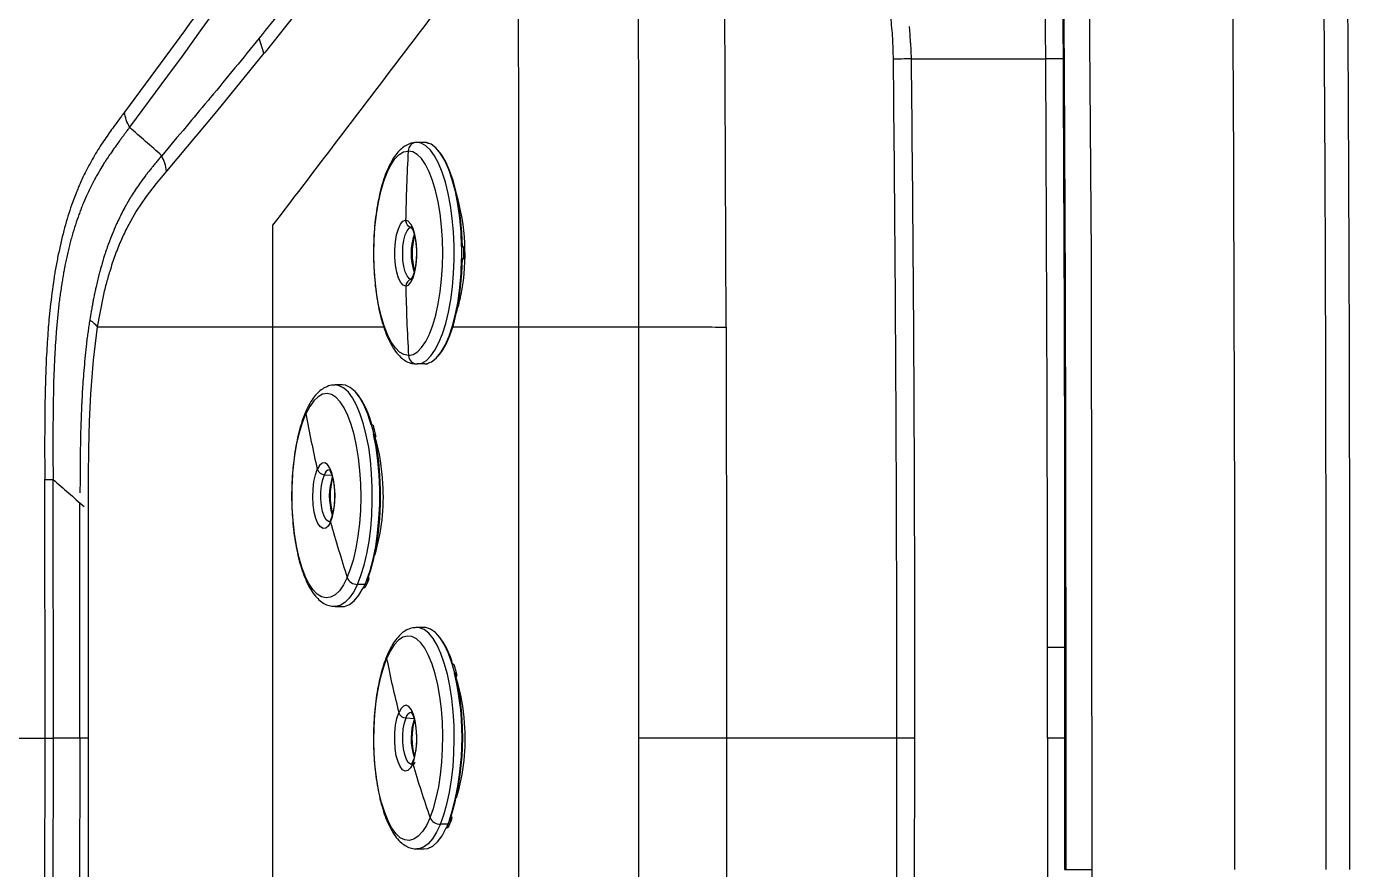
# Model space of a CAD drawing. Extents: x -51 to 27, y -13 to 136.
# Drawn here: x 16.39 to 27.3, y 44.73 to 51.68 of the extents above; entities that cross this region are included whole.
import ezdxf

# ---------------------------------------------------------------- set-up
doc = ezdxf.new("R2010")
doc.units = 0
doc.header["$MEASUREMENT"] = 0
doc.layers.add('GEOMETRY', color=2, linetype='Continuous', lineweight=25)

# ---------------------------------------------------------------- blocks, each defined once
blk = doc.blocks.new('2026 MONTERREY-BLOOM')
at = {"layer": 'GEOMETRY'}
for p, q in [((36.813, -28.617), (36.853, -33.923)), ((33.115, -31.125), (33.119, -32.816)), ((30.429, -31.75), (30.037, -32.242)), ((29.662, -31.847), (29.516, -32.049)), ((33.841, -34.51), (33.831, -31.851)), ((36.616, -31.812), (36.621, -32.298)), ((29.371, -32.068), (29.095, -32.445)), ((29.516, -32.049), (29.352, -32.275)), ((35.36, -32.098), (35.355, -32.032)), ((30.028, -32.252), (29.989, -32.127)), ((35.363, -32.165), (35.36, -32.098)), ((35.363, -32.165), (35.368, -32.299)), ((29.352, -32.275), (29.232, -32.439)), ((30.028, -32.252), (29.635, -32.733)), ((30.028, -32.252), (30.037, -32.242)), ((35.368, -32.299), (36.479, -32.299)), ((36.49, -35.114), (36.479, -32.299)), ((29.095, -32.445), (28.876, -32.739)), ((29.232, -32.439), (28.919, -32.863)), ((38.024, -32.448), (38.036, -36.067)), ((29.635, -32.733), (29.224, -33.224)), ((28.837, -32.792), (28.799, -32.843)), ((33.119, -32.816), (33.119, -33.662)), ((31.351, -32.988), (31.288, -32.988)), ((31.366, -32.989), (31.368, -32.989)), ((29.18, -33.276), (29.139, -33.327)), ((29.224, -33.224), (29.18, -33.276)), ((29.139, -33.327), (29.056, -33.435)), ((29.056, -33.435), (28.974, -33.556)), ((28.974, -33.556), (28.896, -33.696)), ((30.102, -34.508), (30.102, -33.67)), ((33.119, -33.662), (33.118, -34.508)), ((31.661, -33.848), (31.659, -33.848)), ((31.659, -33.947), (31.661, -33.947)), ((31.675, -33.947), (31.662, -33.947)), ((31.663, -33.947), (31.662, -33.947)), ((36.853, -33.923), (36.859, -38.985)), ((28.697, -34.27), (28.652, -34.508)), ((28.652, -34.508), (28.618, -34.783)), ((28.652, -34.508), (30.102, -34.508)), ((30.102, -41.295), (30.102, -34.508)), ((30.102, -34.508), (31.016, -34.508)), ((31.585, -34.508), (32.128, -34.508)), ((32.128, -34.508), (33.118, -34.508)), ((32.128, -34.508), (32.128, -41.295)), ((33.118, -34.508), (33.117, -37.902)), ((28.618, -34.783), (28.596, -35.06)), ((31.354, -34.815), (31.291, -34.815)), ((31.371, -34.813), (31.369, -34.813)), ((30.676, -34.988), (30.614, -34.988)), ((28.596, -35.06), (28.586, -35.29)), ((28.586, -35.29), (28.581, -35.517)), ((30.914, -35.316), (30.913, -35.316)), ((30.932, -35.395), (30.934, -35.395)), ((30.95, -35.409), (30.944, -35.423)), ((28.218, -35.537), (28.219, -35.653)), ((28.581, -35.517), (28.578, -35.742)), ((28.223, -37.902), (28.219, -35.768)), ((28.291, -37.902), (28.288, -35.768)), ((28.578, -35.742), (28.578, -35.963)), ((30.527, -35.729), (30.588, -35.733)), ((28.509, -37.902), (28.509, -35.963)), ((28.578, -35.963), (28.578, -37.902)), ((38.036, -36.067), (38.037, -37.644)), ((30.89, -36.572), (30.893, -36.584)), ((30.862, -36.633), (30.799, -36.633)), ((30.847, -36.662), (30.849, -36.662)), ((30.875, -36.603), (30.873, -36.603)), ((30.614, -36.815), (30.676, -36.815)), ((31.351, -36.988), (31.29, -36.988)), ((36.493, -37.902), (36.493, -37.152)), ((31.582, -37.289), (31.58, -37.289)), ((31.601, -37.365), (31.603, -37.365)), ((31.619, -37.38), (31.613, -37.394)), ((38.037, -37.644), (38.037, -38.349)), ((31.2, -37.734), (31.27, -37.739)), ((27.877, -37.902), (28.223, -37.902)), ((28.219, -40.035), (28.223, -37.902)), ((28.223, -37.902), (28.291, -37.902)), ((28.288, -40.035), (28.291, -37.902)), ((28.509, -37.902), (28.291, -37.902)), ((28.509, -39.842), (28.51, -37.902)), ((28.578, -37.902), (28.51, -37.902)), ((28.578, -37.902), (28.578, -39.841)), ((33.117, -37.902), (33.118, -39.598)), ((35.397, -37.902), (35.39, -40.712)), ((36.493, -37.902), (36.493, -38.714)), ((38.037, -38.349), (38.037, -38.985)), ((31.547, -38.611), (31.484, -38.611)), ((31.532, -38.641), (31.534, -38.641)), ((31.56, -38.579), (31.558, -38.579)), ((31.574, -38.548), (31.577, -38.561)), ((36.493, -38.714), (36.493, -39.455)), ((31.29, -38.815), (31.351, -38.815)), ((36.634, -38.985), (36.643, -38.985))]:
    blk.add_line(p, q, dxfattribs=at)
at = {"layer": 'GEOMETRY', "flags": 128}
for points in [[(31.221, -34.745), (31.183, -34.738), (31.147, -34.717), (31.112, -34.682), (31.078, -34.634), (31.047, -34.573), (31.019, -34.501), (30.994, -34.418), (30.973, -34.327), (30.957, -34.228), (30.945, -34.124), (30.937, -34.016), (30.935, -33.906), (30.937, -33.796), (30.944, -33.687), (30.956, -33.583), (30.972, -33.484), (30.992, -33.392), (31.017, -33.308), (31.045, -33.235), (31.076, -33.174), (31.109, -33.124), (31.144, -33.088), (31.18, -33.066), (31.218, -33.059)], [(31.221, -34.745), (31.258, -34.737), (31.294, -34.715), (31.329, -34.679), (31.363, -34.63), (31.394, -34.568), (31.421, -34.495), (31.446, -34.412), (31.466, -34.32), (31.483, -34.221), (31.494, -34.116), (31.501, -34.008), (31.504, -33.898), (31.501, -33.788), (31.494, -33.68), (31.481, -33.575), (31.465, -33.477), (31.444, -33.385), (31.419, -33.303), (31.391, -33.23), (31.36, -33.17), (31.327, -33.121), (31.291, -33.086), (31.255, -33.065), (31.218, -33.059)], [(31.291, -34.815), (31.33, -34.807), (31.368, -34.785), (31.404, -34.749), (31.439, -34.7), (31.472, -34.638), (31.502, -34.565), (31.528, -34.481), (31.551, -34.387), (31.569, -34.287), (31.583, -34.18), (31.593, -34.069), (31.597, -33.955), (31.597, -33.84), (31.592, -33.726), (31.582, -33.615), (31.568, -33.509), (31.549, -33.409), (31.526, -33.316), (31.499, -33.233), (31.469, -33.16), (31.436, -33.099), (31.401, -33.051), (31.364, -33.016), (31.326, -32.995), (31.288, -32.988)], [(31.659, -33.848), (31.654, -33.728), (31.643, -33.61), (31.627, -33.498), (31.607, -33.393), (31.582, -33.297), (31.553, -33.211), (31.52, -33.138), (31.484, -33.078), (31.446, -33.033), (31.407, -33.003), (31.366, -32.989)], [(31.665, -33.848), (31.66, -33.729), (31.649, -33.613), (31.634, -33.502), (31.613, -33.398), (31.589, -33.303), (31.56, -33.219), (31.528, -33.147), (31.492, -33.087), (31.465, -33.054)], [(31.198, -34.173), (31.176, -34.165), (31.156, -34.143), (31.137, -34.106), (31.123, -34.057), (31.112, -33.999), (31.107, -33.936), (31.107, -33.87), (31.112, -33.807), (31.122, -33.749), (31.137, -33.699), (31.155, -33.662), (31.175, -33.638), (31.197, -33.63)], [(31.246, -34.117), (31.227, -34.11), (31.209, -34.089), (31.194, -34.055), (31.182, -34.01), (31.175, -33.958), (31.173, -33.903), (31.175, -33.847), (31.182, -33.795), (31.194, -33.75), (31.209, -33.716), (31.226, -33.694), (31.245, -33.686)], [(31.198, -34.173), (31.22, -34.165), (31.241, -34.141), (31.259, -34.104), (31.273, -34.055), (31.284, -33.997), (31.289, -33.933), (31.289, -33.868), (31.283, -33.804), (31.273, -33.746), (31.258, -33.698), (31.24, -33.661), (31.219, -33.638), (31.197, -33.63)], [(31.369, -34.813), (31.41, -34.798), (31.449, -34.767), (31.487, -34.721), (31.523, -34.66), (31.555, -34.586), (31.584, -34.5), (31.609, -34.403), (31.629, -34.297), (31.644, -34.185), (31.654, -34.067), (31.659, -33.947)], [(31.466, -34.75), (31.495, -34.712), (31.53, -34.652), (31.562, -34.579), (31.591, -34.494), (31.615, -34.398), (31.635, -34.293), (31.65, -34.182), (31.66, -34.066), (31.665, -33.947)], [(30.799, -36.633), (30.828, -36.559), (30.854, -36.474), (30.877, -36.381), (30.895, -36.28), (30.909, -36.172), (30.918, -36.061), (30.922, -35.947), (30.922, -35.832), (30.916, -35.719), (30.906, -35.608), (30.892, -35.502), (30.872, -35.402), (30.849, -35.31), (30.822, -35.228), (30.792, -35.156), (30.759, -35.095), (30.724, -35.048), (30.687, -35.014), (30.649, -34.994), (30.616, -34.988)], [(30.913, -35.316), (30.884, -35.229), (30.852, -35.153), (30.817, -35.09), (30.78, -35.042), (30.74, -35.008), (30.7, -34.991), (30.676, -34.988)], [(30.714, -36.577), (30.743, -36.505), (30.768, -36.423), (30.789, -36.333), (30.806, -36.234), (30.818, -36.13), (30.826, -36.023), (30.829, -35.913), (30.827, -35.802), (30.82, -35.694), (30.808, -35.589), (30.792, -35.49), (30.772, -35.397), (30.748, -35.313), (30.72, -35.239), (30.69, -35.177), (30.656, -35.127), (30.621, -35.09), (30.585, -35.067), (30.548, -35.059), (30.511, -35.064), (30.474, -35.085), (30.438, -35.119), (30.405, -35.166), (30.374, -35.226)], [(30.714, -36.577), (30.683, -36.637), (30.65, -36.685), (30.614, -36.719), (30.577, -36.739), (30.54, -36.745), (30.503, -36.736), (30.467, -36.713), (30.432, -36.676), (30.398, -36.626), (30.368, -36.564), (30.34, -36.49), (30.316, -36.406), (30.296, -36.314), (30.28, -36.214), (30.268, -36.109), (30.261, -36.001), (30.259, -35.891), (30.262, -35.781), (30.27, -35.673), (30.282, -35.569), (30.299, -35.471), (30.32, -35.38), (30.345, -35.298), (30.374, -35.226)], [(30.873, -36.603), (30.903, -36.519), (30.929, -36.424), (30.95, -36.32), (30.966, -36.209), (30.977, -36.092), (30.983, -35.972), (30.984, -35.851), (30.979, -35.73), (30.968, -35.613), (30.953, -35.501), (30.932, -35.395)], [(30.881, -36.595), (30.91, -36.512), (30.935, -36.418), (30.956, -36.316), (30.972, -36.206), (30.983, -36.09), (30.989, -35.972), (30.99, -35.852), (30.985, -35.732), (30.975, -35.616), (30.959, -35.505), (30.939, -35.401)], [(30.577, -36.119), (30.558, -36.152), (30.537, -36.17), (30.515, -36.172), (30.493, -36.159), (30.473, -36.131), (30.456, -36.089), (30.443, -36.037), (30.435, -35.976), (30.431, -35.912), (30.433, -35.847), (30.44, -35.785), (30.452, -35.729), (30.468, -35.684)], [(30.577, -36.119), (30.593, -36.074), (30.605, -36.019), (30.612, -35.957), (30.614, -35.891), (30.611, -35.827), (30.602, -35.767), (30.589, -35.714), (30.572, -35.673), (30.552, -35.644), (30.53, -35.631), (30.508, -35.634), (30.487, -35.652), (30.468, -35.684)], [(30.572, -36.117), (30.56, -36.115), (30.541, -36.1), (30.525, -36.071), (30.512, -36.031), (30.503, -35.981), (30.498, -35.927), (30.498, -35.871), (30.503, -35.817), (30.513, -35.768), (30.527, -35.729)], [(30.579, -36.096), (30.579, -36.095), (30.579, -36.095)], [(30.799, -36.633), (30.766, -36.696), (30.732, -36.746), (30.695, -36.783), (30.657, -36.806), (30.618, -36.815), (30.613, -36.815)], [(30.676, -36.815), (30.693, -36.814), (30.734, -36.799), (30.773, -36.768), (30.811, -36.722), (30.847, -36.662)], [(31.484, -38.611), (31.512, -38.533), (31.537, -38.446), (31.558, -38.349), (31.575, -38.246), (31.588, -38.137), (31.595, -38.025), (31.598, -37.91), (31.596, -37.796), (31.589, -37.683), (31.577, -37.574), (31.561, -37.469), (31.541, -37.372), (31.516, -37.283), (31.488, -37.203), (31.457, -37.135), (31.424, -37.079), (31.388, -37.036), (31.35, -37.006), (31.312, -36.991), (31.291, -36.988)], [(31.58, -37.289), (31.55, -37.204), (31.517, -37.132), (31.481, -37.074), (31.443, -37.03), (31.403, -37.001), (31.363, -36.989), (31.351, -36.988)], [(31.399, -38.556), (31.426, -38.481), (31.45, -38.397), (31.47, -38.303), (31.485, -38.203), (31.496, -38.098), (31.502, -37.989), (31.504, -37.879), (31.5, -37.769), (31.492, -37.661), (31.479, -37.558), (31.462, -37.46), (31.44, -37.37), (31.415, -37.29), (31.386, -37.219), (31.355, -37.16), (31.321, -37.114), (31.286, -37.082), (31.249, -37.063), (31.212, -37.059), (31.175, -37.069), (31.138, -37.093), (31.103, -37.132), (31.07, -37.183), (31.04, -37.247)], [(31.399, -38.556), (31.368, -38.62), (31.335, -38.671), (31.3, -38.71), (31.264, -38.734), (31.227, -38.744), (31.19, -38.74), (31.153, -38.722), (31.118, -38.689), (31.084, -38.643), (31.052, -38.584), (31.024, -38.514), (30.998, -38.433), (30.977, -38.343), (30.959, -38.245), (30.946, -38.142), (30.938, -38.034), (30.935, -37.924), (30.936, -37.814), (30.942, -37.706), (30.953, -37.6), (30.969, -37.5), (30.989, -37.407), (31.013, -37.322), (31.04, -37.247)], [(31.256, -38.112), (31.271, -38.065), (31.282, -38.009), (31.288, -37.946), (31.289, -37.881), (31.285, -37.816), (31.276, -37.757), (31.262, -37.706), (31.244, -37.667), (31.224, -37.641), (31.202, -37.63), (31.18, -37.636), (31.159, -37.656), (31.14, -37.691)], [(38.985, -37.609), (38.985, -37.975), (38.985, -38.334)], [(31.256, -38.112), (31.237, -38.147), (31.216, -38.168), (31.194, -38.173), (31.172, -38.162), (31.152, -38.136), (31.134, -38.097), (31.12, -38.046), (31.111, -37.987), (31.107, -37.923), (31.108, -37.857), (31.114, -37.794), (31.125, -37.738), (31.14, -37.691)], [(31.247, -38.117), (31.238, -38.116), (31.219, -38.103), (31.203, -38.076), (31.189, -38.037), (31.179, -37.989), (31.174, -37.935), (31.173, -37.879), (31.177, -37.825), (31.187, -37.775), (31.2, -37.734)], [(35.248, -37.902), (34.546, -37.902), (33.844, -37.902)], [(36.634, -37.902), (36.634, -38.362), (36.634, -38.985)], [(38.985, -38.334), (38.985, -38.661), (38.985, -38.985)], [(31.484, -38.611), (31.452, -38.677), (31.418, -38.732), (31.382, -38.773), (31.344, -38.8), (31.306, -38.814), (31.289, -38.815)], [(31.351, -38.815), (31.381, -38.811), (31.421, -38.791), (31.46, -38.756), (31.498, -38.706), (31.532, -38.641)]]:
    blk.add_lwpolyline(points, dxfattribs=at)
at = {"layer": 'GEOMETRY'}
for centre, radius, start, end in [((46.119, -33.875), 14.924, 176.8643, 179.0605), ((31.29, -33.06), 0.0723, 91.6474, 178.4915), ((31.353, -33.093), 0.105, 81.6644, 90.7735), ((29.911, -33.907), 1.776, 349.6049, 16.1905), ((31.251, -33.633), 0.0541, 177.5857, 263.1156), ((31.747, -33.902), 0.505, 162.0235, 198.0326), ((31.798, -33.902), 0.548, 164.5647, 195.3901), ((28.957, -33.902), 2.704, 359.0593, 1.1449), ((31.252, -34.171), 0.0539, 96.9012, 182.6577), ((46.124, -33.875), 14.929, 181.1435, 183.3393), ((30.577, -34.042), 1.096, 341.4715, 350.2637), ((31.293, -34.743), 0.0725, 181.7398, 268.3527), ((31.353, -34.71), 0.105, 270.814, 279.8896), ((30.257, -35.475), 0.68, 12.9467, 38.2643), ((30.418, -35.217), 0.0455, 156.1305, 191.1856), ((40.385, -33.407), 10.175, 190.2994, 192.9326), ((29.447, -35.729), 1.525, 12.6258, 15.6825), ((29.532, -35.852), 1.477, 1.9126, 16.9736), ((30.53, -35.664), 0.0648, 197.893, 267.3969), ((30.578, -35.739), 0.0526, 95.9061, 169.3991), ((31.07, -35.902), 0.503, 161.8933, 198.0651), ((31.12, -35.902), 0.546, 164.4883, 195.6231), ((29.402, -35.919), 1.611, 342.9834, 4.1378), ((30.611, -36.109), 0.0345, 156.9177, 196.5226), ((41.06, -33.236), 10.871, 195.377, 197.8965), ((30.798, -36.543), 0.0901, 201.9994, 270.6112), ((30.218, -36.343), 0.706, 333.1546, 335.7076), ((30.107, -36.293), 0.828, 335.7033, 337.9993), ((30.978, -37.449), 0.628, 14.1627, 38.9881), ((31.082, -37.238), 0.0428, 157.8483, 192.3215), ((40.53, -35.337), 9.68, 191.378, 194.0721), ((30.232, -37.7), 1.411, 13.7094, 16.9284), ((29.346, -37.893), 2.316, 342.7847, 13.185), ((29.376, -37.894), 2.292, 342.7986, 13.1711), ((30.267, -37.841), 1.416, 2.6403, 17.6011), ((31.202, -37.669), 0.0656, 199.6905, 267.8699), ((31.256, -37.743), 0.0576, 98.2466, 170.9961), ((31.74, -37.902), 0.498, 160.8762, 198.1758), ((31.794, -37.902), 0.545, 164.5002, 195.585), ((30.043, -37.914), 1.645, 343.153, 4.814), ((31.287, -38.102), 0.0325, 158.5544, 197.8073), ((41.24, -35.142), 10.417, 196.5671, 199.1326), ((31.482, -38.519), 0.0916, 203.8083, 270.9035), ((30.812, -38.305), 0.796, 335.0752, 337.4326), ((30.693, -38.256), 0.925, 337.4289, 339.5614)]:
    blk.add_arc(centre, radius, start, end, dxfattribs=at)
for points, knots in [([(-36.643, -38.985), (-36.643, -38.748), (-36.643, -38.251), (-36.643, -37.496), (-36.643, -36.717), (-36.642, -35.938), (-36.641, -35.155), (-36.639, -34.37), (-36.634, -33.124), (-36.625, -31.427), (-36.601, -28.728), (-36.556, -25.487), (-36.48, -22.003), (-36.384, -18.826), (-36.269, -15.952), (-36.147, -13.557), (-36.022, -11.643), (-35.908, -10.209), (-35.804, -9.111), (-35.717, -8.347), (-35.671, -7.917), (-35.598, -7.493), (-35.491, -7.08), (-35.34, -6.644), (-35.136, -6.19), (-34.87, -5.728), (-34.56, -5.294), (-34.209, -4.894), (-33.819, -4.53), (-33.396, -4.207), (-32.942, -3.927), (-32.492, -3.708), (-32.054, -3.541), (-31.634, -3.42), (-31.199, -3.331), (-30.75, -3.28), (-30.3, -3.229), (-29.656, -3.161), (-28.817, -3.082), (-27.505, -2.975), (-25.921, -2.869), (-23.953, -2.762), (-21.876, -2.668), (-19.679, -2.587), (-17.251, -2.514), (-14.59, -2.452), (-11.706, -2.403), (-8.819, -2.37), (-5.936, -2.35), (-3.055, -2.342), (-0.598, -2.339), (1.446, -2.34), (3.092, -2.342), (4.754, -2.346), (6.416, -2.353), (8.055, -2.365), (10.408, -2.386), (13.481, -2.429), (16.974, -2.505), (20.148, -2.601), (23.011, -2.715), (25.395, -2.836), (27.307, -2.961), (28.741, -3.074), (29.84, -3.178), (30.606, -3.264), (31.038, -3.31), (31.463, -3.38), (31.877, -3.486), (32.314, -3.634), (32.769, -3.836), (33.232, -4.099), (33.668, -4.406), (34.07, -4.756), (34.436, -5.143), (34.762, -5.565), (35.044, -6.017), (35.279, -6.492), (35.464, -6.985), (35.602, -7.491), (35.683, -8.01), (35.739, -8.534), (35.815, -9.23), (35.897, -10.097), (36.005, -11.408), (36.112, -12.993), (36.24, -15.339), (36.362, -18.173), (36.465, -21.457), (36.54, -24.706), (36.591, -27.93), (36.621, -30.803), (36.636, -33.323), (36.641, -34.922), (36.642, -35.963), (36.643, -36.444), (36.643, -36.924), (36.643, -37.402), (36.643, -37.896), (36.643, -38.424), (36.643, -38.792), (36.643, -38.985)], [0, 0, 0, 0, 0.005138, 0.010771, 0.016381, 0.022015, 0.027673, 0.03335, 0.039042, 0.054682, 0.070145, 0.097582, 0.124946, 0.145709, 0.16651, 0.187309, 0.197707, 0.208103, 0.218498, 0.221609, 0.224784, 0.227857, 0.230942, 0.234019, 0.237865, 0.24171, 0.245555, 0.249401, 0.253246, 0.257092, 0.260938, 0.264783, 0.267936, 0.271088, 0.274241, 0.277546, 0.280882, 0.284062, 0.291597, 0.299143, 0.312612, 0.326021, 0.341866, 0.357701, 0.373696, 0.394533, 0.415407, 0.436247, 0.457116, 0.477921, 0.498728, 0.51038, 0.52225, 0.534405, 0.54642, 0.558287, 0.569942, 0.597446, 0.624936, 0.645697, 0.666299, 0.687058, 0.697455, 0.707849, 0.718242, 0.721382, 0.724571, 0.72765, 0.730727, 0.733804, 0.737651, 0.741498, 0.745344, 0.74919, 0.753036, 0.756881, 0.760725, 0.76457, 0.768352, 0.772136, 0.775907, 0.779727, 0.783559, 0.79109, 0.798621, 0.812071, 0.825537, 0.849567, 0.873561, 0.896782, 0.920041, 0.943476, 0.95907, 0.97468, 0.978164, 0.981639, 0.985104, 0.988563, 0.992016, 0.995816, 1, 1, 1, 1]), ([(37.805, -7.606), (37.858, -8.078), (37.966, -9.03), (38.093, -10.476), (38.201, -11.954), (38.293, -13.469), (38.374, -15.021), (38.446, -16.605), (38.511, -18.27), (38.569, -20.004), (38.62, -21.797), (38.662, -23.583), (38.697, -25.348), (38.722, -26.87), (38.739, -28.149), (38.751, -29.188), (38.761, -30.203), (38.769, -31.19), (38.775, -32.145), (38.781, -33.067), (38.784, -33.951), (38.787, -34.767), (38.788, -35.517), (38.789, -36.2), (38.79, -36.842), (38.79, -37.443), (38.79, -37.999), (38.79, -38.508), (38.789, -38.831), (38.789, -38.985)], [0, 0, 0, 0, 0.045326, 0.091492, 0.138644, 0.186921, 0.23644, 0.287054, 0.338459, 0.395546, 0.452799, 0.509804, 0.566145, 0.621409, 0.655217, 0.688341, 0.720679, 0.752129, 0.782591, 0.811962, 0.840142, 0.867028, 0.889986, 0.911745, 0.932233, 0.951376, 0.9691, 0.985333, 1, 1, 1, 1]), ([(37.923, -24.28), (37.933, -24.793), (37.953, -25.836), (37.977, -27.423), (37.997, -29.056), (38.013, -30.737), (38.021, -31.872), (38.024, -32.448)], [0, 0, 0, 0, 0.188621, 0.38293, 0.582928, 0.788618, 1, 1, 1, 1]), ([(38.936, -28.291), (38.943, -28.933), (38.958, -30.268), (38.967, -31.603), (38.972, -32.296)], [0, 0, 0, 0, 0.48102, 1, 1, 1, 1]), ([(30.102, -33.67), (30.266, -33.456), (30.855, -32.685), (31.527, -31.801), (32.036, -31.131), (32.121, -31.019)], [0, 0, 0, 0, 0.2421237, 0.872668, 1, 1, 1, 1]), ([(32.121, -31.019), (32.124, -31.594), (32.129, -32.757), (32.129, -33.92), (32.128, -34.508)], [0, 0, 0, 0, 0.494517, 1, 1, 1, 1]), ([(30.777, -31.132), (30.646, -31.3), (30.508, -31.478), (30.311, -31.727), (30.179, -31.891), (30.055, -32.045), (29.989, -32.127)], [0, 0, 0, 0, 0.5, 0.530219, 0.75, 1, 1, 1, 1]), ([(36.479, -32.299), (36.478, -32.21), (36.477, -32.041), (36.474, -31.793), (36.47, -31.547), (36.467, -31.382), (36.465, -31.295)], [0, 0, 0, 0, 0.26302, 0.499999, 0.736571, 1, 1, 1, 1]), ([(29.801, -31.471), (29.729, -31.571), (29.658, -31.671), (29.586, -31.771), (29.585, -31.772), (29.583, -31.775), (29.574, -31.788), (29.539, -31.836), (29.469, -31.932), (29.407, -32.019), (29.371, -32.068)], [0, 0, 0, 0, 0.5, 0.50013, 0.501241, 0.504399, 0.516471, 0.563628, 0.75, 1, 1, 1, 1]), ([(35.174, -31.796), (35.182, -31.849), (35.199, -31.96), (35.215, -32.128), (35.218, -32.243), (35.219, -32.3)], [0, 0, 0, 0, 0.318942, 0.663002, 1, 1, 1, 1]), ([(29.989, -32.127), (29.856, -32.291), (29.714, -32.464), (29.512, -32.707), (29.378, -32.868), (29.251, -33.018), (29.184, -33.098)], [0, 0, 0, 0, 0.5, 0.529401, 0.75, 1, 1, 1, 1]), ([(35.368, -32.299), (35.341, -32.299), (35.287, -32.3), (35.242, -32.3), (35.219, -32.3)], [0, 0, 0, 0, 0.5, 1, 1, 1, 1]), ([(35.219, -32.3), (35.225, -32.922), (35.236, -34.165), (35.246, -36.032), (35.247, -37.277), (35.248, -37.902)], [0, 0, 0, 0, 0.332879, 0.665603, 1, 1, 1, 1]), ([(35.368, -32.299), (35.374, -32.931), (35.386, -34.185), (35.395, -36.053), (35.396, -37.289), (35.397, -37.902)], [0, 0, 0, 0, 0.338447, 0.671779, 1, 1, 1, 1]), ([(38.972, -32.296), (38.974, -32.674), (38.978, -33.432), (38.98, -34.19), (38.982, -34.568)], [0, 0, 0, 0, 0.499967, 1, 1, 1, 1]), ([(28.876, -32.739), (28.869, -32.748), (28.856, -32.765), (28.843, -32.783), (28.837, -32.792)], [0, 0, 0, 0, 0.5104961, 1, 1, 1, 1]), ([(28.919, -32.863), (28.909, -32.843), (28.889, -32.802), (28.88, -32.76), (28.876, -32.739)], [0, 0, 0, 0, 0.5, 1, 1, 1, 1]), ([(28.799, -32.843), (28.786, -32.86), (28.761, -32.895), (28.736, -32.931), (28.723, -32.949)], [0, 0, 0, 0, 0.500001, 1, 1, 1, 1]), ([(28.723, -32.949), (28.711, -32.967), (28.685, -33.005), (28.661, -33.044), (28.648, -33.064)], [0, 0, 0, 0, 0.5000005, 1, 1, 1, 1]), ([(28.844, -32.963), (28.842, -32.966), (28.83, -32.983), (28.806, -33.016), (28.784, -33.047), (28.772, -33.065)], [0, 0, 0, 0, 0.087869, 0.5, 1, 1, 1, 1]), ([(28.881, -32.914), (28.875, -32.922), (28.863, -32.938), (28.85, -32.955), (28.844, -32.963)], [0, 0, 0, 0, 0.498582, 1, 1, 1, 1]), ([(28.919, -32.863), (28.912, -32.871), (28.9, -32.889), (28.887, -32.906), (28.881, -32.914)], [0, 0, 0, 0, 0.51118, 1, 1, 1, 1]), ([(29.184, -33.098), (29.14, -33.058), (29.052, -32.979), (28.963, -32.902), (28.919, -32.863)], [0, 0, 0, 0, 0.502017, 1, 1, 1, 1]), ([(28.648, -33.064), (28.636, -33.085), (28.611, -33.127), (28.587, -33.172), (28.574, -33.194)], [0, 0, 0, 0, 0.500002, 1, 1, 1, 1]), ([(28.772, -33.065), (28.768, -33.07), (28.756, -33.088), (28.738, -33.114), (28.721, -33.139), (28.709, -33.158), (28.703, -33.168), (28.7, -33.173)], [0, 0, 0, 0, 0.159889, 0.499999, 0.749999, 0.842165, 1, 1, 1, 1]), ([(31.287, -32.988), (31.276, -32.989), (31.25, -32.991), (31.211, -33.005), (31.17, -33.031), (31.132, -33.067), (31.095, -33.115), (31.062, -33.175), (31.031, -33.246), (31.004, -33.326), (30.982, -33.412), (30.963, -33.505), (30.949, -33.603), (30.938, -33.705), (30.933, -33.809), (30.931, -33.914), (30.934, -34.019), (30.941, -34.122), (30.952, -34.223), (30.967, -34.319), (30.986, -34.41), (31.01, -34.494), (31.037, -34.571), (31.068, -34.64), (31.103, -34.7), (31.142, -34.748), (31.183, -34.782), (31.225, -34.805), (31.262, -34.814), (31.284, -34.815), (31.292, -34.815)], [0, 0, 0, 0, 0.021579, 0.052274, 0.083814, 0.117905, 0.15519, 0.194615, 0.234327, 0.273558, 0.312327, 0.350754, 0.388946, 0.426982, 0.464921, 0.50281, 0.540688, 0.578583, 0.616531, 0.654574, 0.692767, 0.731184, 0.769926, 0.809133, 0.848967, 0.889477, 0.923904, 0.955328, 0.984991, 1, 1, 1, 1]), ([(31.385, -32.999), (31.385, -32.998), (31.383, -32.994), (31.376, -32.99), (31.371, -32.99), (31.368, -32.989)], [0, 0, 0, 0, 0.147401, 0.575752, 1, 1, 1, 1]), ([(28.7, -33.173), (28.688, -33.193), (28.67, -33.222), (28.647, -33.263), (28.636, -33.283), (28.63, -33.294)], [0, 0, 0, 0, 0.499995, 0.749997, 1, 1, 1, 1]), ([(29.139, -33.152), (29.131, -33.161), (29.117, -33.178), (29.103, -33.196), (29.096, -33.204)], [0, 0, 0, 0, 0.519283, 1, 1, 1, 1]), ([(29.184, -33.098), (29.176, -33.107), (29.161, -33.125), (29.146, -33.143), (29.139, -33.152)], [0, 0, 0, 0, 0.500193, 1, 1, 1, 1]), ([(29.224, -33.224), (29.22, -33.202), (29.213, -33.159), (29.193, -33.119), (29.184, -33.098)], [0, 0, 0, 0, 0.5, 1, 1, 1, 1]), ([(28.529, -33.287), (28.521, -33.304), (28.508, -33.332), (28.493, -33.367), (28.471, -33.421), (28.454, -33.467), (28.44, -33.505)], [0, 0, 0, 0, 0.250014, 0.409875, 0.500037, 1, 1, 1, 1]), ([(28.574, -33.194), (28.567, -33.209), (28.551, -33.239), (28.536, -33.271), (28.529, -33.287)], [0, 0, 0, 0, 0.500001, 1, 1, 1, 1]), ([(28.63, -33.294), (28.618, -33.315), (28.596, -33.358), (28.574, -33.406), (28.563, -33.429)], [0, 0, 0, 0, 0.5, 1, 1, 1, 1]), ([(29.096, -33.204), (29.089, -33.213), (29.077, -33.228), (29.062, -33.246), (29.041, -33.274), (29.024, -33.297), (29.01, -33.317)], [0, 0, 0, 0, 0.250001, 0.406319, 0.500003, 1, 1, 1, 1]), ([(29.01, -33.317), (28.998, -33.333), (28.974, -33.367), (28.951, -33.403), (28.939, -33.421)], [0, 0, 0, 0, 0.498138, 1, 1, 1, 1]), ([(28.44, -33.505), (28.42, -33.565), (28.381, -33.686), (28.349, -33.826), (28.334, -33.896)], [0, 0, 0, 0, 0.5000191, 1, 1, 1, 1]), ([(28.563, -33.429), (28.552, -33.454), (28.536, -33.49), (28.516, -33.543), (28.506, -33.569), (28.501, -33.583)], [0, 0, 0, 0, 0.4999883, 0.7499926, 1, 1, 1, 1]), ([(28.886, -33.512), (28.876, -33.53), (28.857, -33.565), (28.838, -33.604), (28.829, -33.623)], [0, 0, 0, 0, 0.4980447, 1, 1, 1, 1]), ([(28.939, -33.421), (28.93, -33.436), (28.912, -33.465), (28.895, -33.496), (28.886, -33.512)], [0, 0, 0, 0, 0.4984121, 1, 1, 1, 1]), ([(28.501, -33.583), (28.491, -33.61), (28.472, -33.665), (28.454, -33.725), (28.445, -33.755)], [0, 0, 0, 0, 0.5000164, 1, 1, 1, 1]), ([(28.829, -33.623), (28.823, -33.635), (28.814, -33.655), (28.803, -33.678), (28.798, -33.69), (28.797, -33.694), (28.796, -33.695), (28.785, -33.72), (28.775, -33.746), (28.765, -33.771)], [0, 0, 0, 0, 0.250005, 0.431446, 0.479888, 0.493494, 0.49764, 0.500014, 1, 1, 1, 1]), ([(28.896, -33.696), (28.887, -33.714), (28.87, -33.748), (28.845, -33.802), (28.821, -33.86), (28.798, -33.921), (28.776, -33.985), (28.762, -34.029), (28.755, -34.051)], [0, 0, 0, 0, 0.169975, 0.330593, 0.499998, 0.67118, 0.830565, 1, 1, 1, 1]), ([(31.24, -33.684), (31.239, -33.684), (31.238, -33.683), (31.244, -33.688), (31.253, -33.705), (31.264, -33.732), (31.274, -33.77), (31.281, -33.816), (31.286, -33.867), (31.286, -33.921), (31.283, -33.975), (31.276, -34.024), (31.266, -34.066), (31.254, -34.096), (31.245, -34.114), (31.238, -34.12), (31.24, -34.119), (31.24, -34.119)], [0, 0, 0, 0, 0.009194, 0.074073, 0.139555, 0.210241, 0.28613, 0.365616, 0.447213, 0.529853, 0.612769, 0.695127, 0.776116, 0.854636, 0.920899, 0.982979, 1, 1, 1, 1]), ([(28.445, -33.755), (28.441, -33.77), (28.432, -33.801), (28.424, -33.833), (28.42, -33.849)], [0, 0, 0, 0, 0.500005, 1, 1, 1, 1]), ([(28.74, -33.838), (28.738, -33.842), (28.735, -33.852), (28.732, -33.861), (28.73, -33.866)], [0, 0, 0, 0, 0.499968, 1, 1, 1, 1]), ([(28.765, -33.771), (28.763, -33.777), (28.759, -33.786), (28.755, -33.797), (28.749, -33.813), (28.744, -33.826), (28.74, -33.838)], [0, 0, 0, 0, 0.25001, 0.416498, 0.500005, 1, 1, 1, 1]), ([(28.334, -33.896), (28.326, -33.932), (28.316, -33.985), (28.304, -34.054), (28.298, -34.09), (28.295, -34.109), (28.294, -34.114), (28.294, -34.115), (28.294, -34.115), (28.294, -34.115), (28.283, -34.191), (28.273, -34.269), (28.264, -34.348)], [0, 0, 0, 0, 0.250045, 0.375088, 0.46823, 0.491811, 0.497881, 0.499489, 0.499936, 0.50007, 0.500145, 1, 1, 1, 1]), ([(28.398, -33.945), (28.396, -33.953), (28.393, -33.969), (28.39, -33.985), (28.388, -33.993)], [0, 0, 0, 0, 0.499968, 1, 1, 1, 1]), ([(28.42, -33.849), (28.416, -33.865), (28.409, -33.896), (28.401, -33.929), (28.398, -33.945)], [0, 0, 0, 0, 0.500004, 1, 1, 1, 1]), ([(28.707, -33.934), (28.706, -33.94), (28.703, -33.95), (28.699, -33.961), (28.698, -33.967), (28.697, -33.969), (28.696, -33.971), (28.694, -33.977), (28.691, -33.989), (28.688, -33.999), (28.687, -34.005)], [0, 0, 0, 0, 0.249999, 0.416741, 0.468812, 0.5, 0.50908, 0.574315, 0.750001, 1, 1, 1, 1]), ([(28.718, -33.903), (28.716, -33.908), (28.713, -33.919), (28.709, -33.929), (28.707, -33.934)], [0, 0, 0, 0, 0.499968, 1, 1, 1, 1]), ([(28.73, -33.866), (28.728, -33.872), (28.724, -33.884), (28.72, -33.897), (28.718, -33.903)], [0, 0, 0, 0, 0.499959, 1, 1, 1, 1]), ([(31.659, -33.947), (31.66, -33.947), (31.662, -33.947), (31.665, -33.947), (31.665, -33.947), (31.665, -33.947), (31.665, -33.947), (31.665, -33.947)], [0, 0, 0, 0, 0.249496, 0.499284, 0.749092, 0.873165, 1, 1, 1, 1]), ([(31.661, -33.848), (31.663, -33.848), (31.669, -33.848), (31.674, -33.848), (31.677, -33.848), (31.676, -33.848), (31.675, -33.848)], [0, 0, 0, 0, 0.25059, 0.500234, 0.749123, 1, 1, 1, 1]), ([(31.675, -33.947), (31.676, -33.947), (31.677, -33.947), (31.675, -33.947), (31.669, -33.947), (31.663, -33.947), (31.661, -33.947)], [0, 0, 0, 0, 0.249258, 0.500325, 0.751368, 1, 1, 1, 1]), ([(31.676, -33.948), (31.677, -33.929), (31.677, -33.896), (31.676, -33.862), (31.676, -33.847)], [0, 0, 0, 0, 0.554449, 1, 1, 1, 1]), ([(28.388, -33.993), (28.385, -34.006), (28.38, -34.032), (28.375, -34.058), (28.373, -34.071)], [0, 0, 0, 0, 0.5, 1, 1, 1, 1]), ([(28.687, -34.005), (28.685, -34.011), (28.682, -34.021), (28.679, -34.033), (28.677, -34.039), (28.673, -34.054), (28.669, -34.067), (28.666, -34.08)], [0, 0, 0, 0, 0.250012, 0.41797, 0.469731, 0.500006, 1, 1, 1, 1]), ([(28.755, -34.051), (28.744, -34.086), (28.724, -34.156), (28.706, -34.232), (28.697, -34.27)], [0, 0, 0, 0, 0.500591, 1, 1, 1, 1]), ([(28.359, -34.155), (28.354, -34.19), (28.343, -34.262), (28.334, -34.336), (28.33, -34.373)], [0, 0, 0, 0, 0.5, 1, 1, 1, 1]), ([(28.373, -34.071), (28.371, -34.085), (28.366, -34.113), (28.361, -34.141), (28.359, -34.155)], [0, 0, 0, 0, 0.5, 1, 1, 1, 1]), ([(28.666, -34.08), (28.662, -34.096), (28.654, -34.129), (28.646, -34.162), (28.642, -34.179)], [0, 0, 0, 0, 0.500001, 1, 1, 1, 1]), ([(28.642, -34.179), (28.64, -34.189), (28.636, -34.208), (28.631, -34.229), (28.629, -34.24), (28.628, -34.243), (28.628, -34.244), (28.628, -34.244), (28.628, -34.245), (28.627, -34.248), (28.625, -34.259), (28.621, -34.28), (28.617, -34.3), (28.615, -34.311)], [0, 0, 0, 0, 0.249999, 0.433383, 0.481267, 0.494276, 0.498048, 0.5, 0.502423, 0.520269, 0.568726, 0.750001, 1, 1, 1, 1]), ([(28.264, -34.348), (28.261, -34.382), (28.256, -34.423), (28.25, -34.492), (28.242, -34.596), (28.236, -34.696), (28.232, -34.767)], [0, 0, 0, 0, 0.2500241, 0.2968498, 0.50006, 1, 1, 1, 1]), ([(28.33, -34.373), (28.326, -34.411), (28.319, -34.486), (28.313, -34.563), (28.31, -34.601)], [0, 0, 0, 0, 0.5000002, 1, 1, 1, 1]), ([(28.615, -34.311), (28.613, -34.323), (28.609, -34.342), (28.605, -34.364), (28.603, -34.376), (28.598, -34.403), (28.594, -34.428), (28.59, -34.452)], [0, 0, 0, 0, 0.250002, 0.419584, 0.470912, 0.500008, 1, 1, 1, 1]), ([(28.59, -34.452), (28.588, -34.468), (28.583, -34.5), (28.578, -34.532), (28.576, -34.548)], [0, 0, 0, 0, 0.5, 1, 1, 1, 1]), ([(28.59, -34.452), (28.603, -34.461), (28.629, -34.48), (28.645, -34.499), (28.652, -34.508)], [0, 0, 0, 0, 0.5, 1, 1, 1, 1]), ([(28.31, -34.601), (28.309, -34.62), (28.306, -34.658), (28.304, -34.696), (28.303, -34.715)], [0, 0, 0, 0, 0.5, 1, 1, 1, 1]), ([(28.576, -34.548), (28.574, -34.564), (28.569, -34.597), (28.565, -34.631), (28.563, -34.647)], [0, 0, 0, 0, 0.5, 1, 1, 1, 1]), ([(33.118, -34.508), (33.158, -34.509), (33.237, -34.509), (33.406, -34.509), (33.604, -34.51), (33.762, -34.51), (33.841, -34.51)], [0, 0, 0, 0, 0.253886, 0.505374, 0.754115, 1, 1, 1, 1]), ([(38.982, -34.568), (38.982, -34.798), (38.983, -35.266), (38.984, -35.733), (38.984, -35.97)], [0, 0, 0, 0, 0.492224, 1, 1, 1, 1]), ([(28.303, -34.715), (28.302, -34.735), (28.3, -34.774), (28.298, -34.814), (28.297, -34.834)], [0, 0, 0, 0, 0.499998, 1, 1, 1, 1]), ([(28.563, -34.647), (28.56, -34.68), (28.552, -34.745), (28.546, -34.811), (28.544, -34.844)], [0, 0, 0, 0, 0.4999995, 1, 1, 1, 1]), ([(28.232, -34.767), (28.23, -34.816), (28.228, -34.865), (28.226, -34.917), (28.226, -34.924), (28.225, -34.948), (28.224, -34.995), (28.223, -35.038), (28.222, -35.063)], [0, 0, 0, 0, 0.499988, 0.502587, 0.520853, 0.569585, 0.749996, 1, 1, 1, 1]), ([(31.371, -34.813), (31.374, -34.813), (31.38, -34.812), (31.386, -34.808), (31.389, -34.804), (31.389, -34.802)], [0, 0, 0, 0, 0.397012, 0.792528, 1, 1, 1, 1]), ([(28.297, -34.834), (28.295, -34.873), (28.292, -34.951), (28.291, -35.029), (28.29, -35.069)], [0, 0, 0, 0, 0.499996, 1, 1, 1, 1]), ([(28.543, -34.844), (28.541, -34.876), (28.538, -34.909), (28.535, -34.946), (28.534, -34.962), (28.532, -34.994), (28.53, -35.022), (28.529, -35.038)], [0, 0, 0, 0, 0.499992, 0.507564, 0.571042, 0.749965, 1, 1, 1, 1]), ([(28.529, -35.038), (28.528, -35.07), (28.526, -35.104), (28.523, -35.152), (28.522, -35.184), (28.521, -35.214), (28.52, -35.23)], [0, 0, 0, 0, 0.499995, 0.529429, 0.749998, 1, 1, 1, 1]), ([(30.616, -34.99), (30.609, -34.989), (30.587, -34.988), (30.55, -34.999), (30.508, -35.021), (30.469, -35.054), (30.432, -35.098), (30.401, -35.147), (30.384, -35.184), (30.377, -35.199)], [0, 0, 0, 0, 0.0687, 0.21482, 0.362232, 0.519508, 0.69174, 0.876554, 1, 1, 1, 1]), ([(28.222, -35.063), (28.221, -35.102), (28.22, -35.143), (28.22, -35.188), (28.22, -35.208), (28.219, -35.248), (28.219, -35.282), (28.219, -35.302)], [0, 0, 0, 0, 0.499997, 0.50752, 0.57086, 0.749999, 1, 1, 1, 1]), ([(28.29, -35.069), (28.289, -35.107), (28.288, -35.185), (28.287, -35.262), (28.287, -35.301)], [0, 0, 0, 0, 0.500002, 1, 1, 1, 1]), ([(36.493, -36.514), (36.492, -36.281), (36.492, -35.814), (36.491, -35.348), (36.49, -35.114)], [0, 0, 0, 0, 0.5, 1, 1, 1, 1]), ([(28.52, -35.23), (28.518, -35.292), (28.513, -35.416), (28.512, -35.541), (28.511, -35.603)], [0, 0, 0, 0, 0.499991, 1, 1, 1, 1]), ([(30.377, -35.199), (30.371, -35.211), (30.356, -35.246), (30.333, -35.312), (30.31, -35.398), (30.291, -35.49), (30.276, -35.587), (30.265, -35.688), (30.258, -35.791), (30.256, -35.897), (30.258, -36.002), (30.264, -36.105), (30.274, -36.207), (30.289, -36.304), (30.308, -36.395), (30.33, -36.481), (30.357, -36.559), (30.387, -36.629), (30.422, -36.691), (30.46, -36.74), (30.5, -36.777), (30.542, -36.801), (30.58, -36.814), (30.604, -36.813), (30.612, -36.813)], [0, 0, 0, 0, 0.025624, 0.075366, 0.124571, 0.173318, 0.221748, 0.269966, 0.31805, 0.366062, 0.414052, 0.462059, 0.510124, 0.5583, 0.606654, 0.655275, 0.704283, 0.753847, 0.804174, 0.855376, 0.899751, 0.940168, 0.978027, 1, 1, 1, 1]), ([(28.219, -35.302), (28.219, -35.341), (28.218, -35.419), (28.218, -35.498), (28.218, -35.537)], [0, 0, 0, 0, 0.500001, 1, 1, 1, 1]), ([(28.287, -35.301), (28.287, -35.326), (28.287, -35.378), (28.287, -35.43), (28.287, -35.457)], [0, 0, 0, 0, 0.483404, 1, 1, 1, 1]), ([(30.914, -35.316), (30.917, -35.317), (30.923, -35.317), (30.929, -35.32), (30.93, -35.323), (30.931, -35.325)], [0, 0, 0, 0, 0.347255, 0.693198, 1, 1, 1, 1]), ([(30.951, -35.405), (30.948, -35.389), (30.941, -35.362), (30.934, -35.335), (30.931, -35.324)], [0, 0, 0, 0, 0.554355, 1, 1, 1, 1]), ([(28.287, -35.457), (28.287, -35.483), (28.287, -35.535), (28.287, -35.587), (28.287, -35.612)], [0, 0, 0, 0, 0.507731, 1, 1, 1, 1]), ([(30.932, -35.395), (30.934, -35.395), (30.936, -35.396), (30.938, -35.397), (30.939, -35.399), (30.94, -35.4), (30.939, -35.401), (30.939, -35.401)], [0, 0, 0, 0, 0.2494959, 0.4992841, 0.7490917, 0.8731647, 1, 1, 1, 1]), ([(30.95, -35.409), (30.951, -35.408), (30.952, -35.404), (30.949, -35.399), (30.943, -35.396), (30.937, -35.395), (30.934, -35.395)], [0, 0, 0, 0, 0.249258, 0.500325, 0.751368, 1, 1, 1, 1]), ([(28.219, -35.653), (28.219, -35.672), (28.219, -35.711), (28.219, -35.749), (28.219, -35.768)], [0, 0, 0, 0, 0.500951, 1, 1, 1, 1]), ([(28.287, -35.612), (28.287, -35.638), (28.287, -35.69), (28.288, -35.742), (28.288, -35.768)], [0, 0, 0, 0, 0.500053, 1, 1, 1, 1]), ([(28.511, -35.603), (28.511, -35.634), (28.51, -35.68), (28.51, -35.741), (28.51, -35.771), (28.51, -35.787)], [0, 0, 0, 0, 0.5, 0.75, 1, 1, 1, 1]), ([(30.565, -35.684), (30.565, -35.684), (30.565, -35.684), (30.573, -35.695), (30.583, -35.717), (30.594, -35.749), (30.603, -35.791), (30.609, -35.841), (30.611, -35.894), (30.61, -35.948), (30.605, -36), (30.596, -36.046), (30.587, -36.077), (30.581, -36.091), (30.579, -36.096)], [0, 0, 0, 0, 0.048991, 0.124408, 0.203771, 0.289749, 0.38092, 0.475378, 0.571628, 0.668622, 0.765471, 0.86121, 0.954766, 1, 1, 1, 1]), ([(28.219, -35.768), (28.228, -35.768), (28.245, -35.768), (28.274, -35.768), (28.288, -35.768)], [0, 0, 0, 0, 0.5, 1, 1, 1, 1]), ([(28.288, -35.768), (28.33, -35.804), (28.415, -35.878), (28.5, -35.953), (28.543, -35.991)], [0, 0, 0, 0, 0.49732, 1, 1, 1, 1]), ([(28.51, -35.787), (28.51, -35.802), (28.51, -35.832), (28.509, -35.862), (28.509, -35.877)], [0, 0, 0, 0, 0.500049, 1, 1, 1, 1]), ([(38.984, -35.97), (38.985, -36.111), (38.985, -36.393), (38.985, -36.675), (38.985, -36.816)], [0, 0, 0, 0, 0.498405, 1, 1, 1, 1]), ([(30.579, -36.096), (30.577, -36.1), (30.572, -36.11), (30.565, -36.119), (30.565, -36.119), (30.565, -36.119)], [0, 0, 0, 0, 0.286238, 0.720003, 1, 1, 1, 1]), ([(36.493, -37.152), (36.493, -37.045), (36.493, -36.833), (36.493, -36.62), (36.493, -36.514)], [0, 0, 0, 0, 0.5, 1, 1, 1, 1]), ([(30.865, -36.653), (30.864, -36.654), (30.863, -36.657), (30.857, -36.661), (30.851, -36.661), (30.849, -36.662)], [0, 0, 0, 0, 0.212898, 0.608326, 1, 1, 1, 1]), ([(30.865, -36.654), (30.87, -36.643), (30.88, -36.624), (30.889, -36.602), (30.893, -36.592)], [0, 0, 0, 0, 0.55466, 1, 1, 1, 1]), ([(30.875, -36.603), (30.878, -36.603), (30.884, -36.602), (30.89, -36.598), (30.894, -36.591), (30.893, -36.586), (30.893, -36.584)], [0, 0, 0, 0, 0.250657, 0.500369, 0.749261, 1, 1, 1, 1]), ([(30.881, -36.595), (30.881, -36.596), (30.881, -36.598), (30.88, -36.6), (30.878, -36.602), (30.876, -36.602), (30.875, -36.603)], [0, 0, 0, 0, 0.249998, 0.499998, 0.749999, 1, 1, 1, 1]), ([(38.985, -36.816), (38.985, -36.949), (38.985, -37.213), (38.985, -37.477), (38.985, -37.609)], [0, 0, 0, 0, 0.502372, 1, 1, 1, 1]), ([(31.291, -36.989), (31.279, -36.99), (31.252, -36.99), (31.211, -37.005), (31.17, -37.03), (31.132, -37.067), (31.096, -37.115), (31.066, -37.167), (31.049, -37.206), (31.042, -37.222)], [0, 0, 0, 0, 0.108195, 0.245769, 0.387215, 0.540072, 0.70724, 0.884016, 1, 1, 1, 1]), ([(31.042, -37.222), (31.037, -37.234), (31.022, -37.271), (31.001, -37.339), (30.979, -37.426), (30.961, -37.52), (30.947, -37.619), (30.937, -37.721), (30.932, -37.825), (30.931, -37.93), (30.934, -38.035), (30.942, -38.138), (30.954, -38.238), (30.97, -38.334), (30.99, -38.423), (31.014, -38.507), (31.041, -38.583), (31.073, -38.65), (31.109, -38.709), (31.149, -38.754), (31.191, -38.787), (31.233, -38.807), (31.266, -38.816), (31.285, -38.814), (31.288, -38.814)], [0, 0, 0, 0, 0.025972, 0.076266, 0.12606, 0.175438, 0.224533, 0.27344, 0.322233, 0.37097, 0.419699, 0.468457, 0.517289, 0.566254, 0.615426, 0.664904, 0.714824, 0.765374, 0.816759, 0.868972, 0.912501, 0.952391, 0.990345, 1, 1, 1, 1]), ([(36.634, -37.152), (36.634, -37.277), (36.634, -37.527), (36.634, -37.777), (36.634, -37.902)], [0, 0, 0, 0, 0.50047, 1, 1, 1, 1]), ([(31.582, -37.289), (31.584, -37.289), (31.59, -37.289), (31.596, -37.293), (31.597, -37.296), (31.598, -37.297)], [0, 0, 0, 0, 0.351419, 0.701511, 1, 1, 1, 1]), ([(31.619, -37.375), (31.616, -37.36), (31.609, -37.333), (31.601, -37.308), (31.598, -37.296)], [0, 0, 0, 0, 0.554345, 1, 1, 1, 1]), ([(31.601, -37.365), (31.602, -37.365), (31.604, -37.366), (31.607, -37.367), (31.608, -37.369), (31.608, -37.37), (31.608, -37.371), (31.607, -37.371)], [0, 0, 0, 0, 0.2494959, 0.4992841, 0.7490917, 0.8731647, 1, 1, 1, 1]), ([(31.619, -37.38), (31.619, -37.378), (31.62, -37.374), (31.617, -37.369), (31.611, -37.366), (31.605, -37.365), (31.603, -37.365)], [0, 0, 0, 0, 0.249258, 0.500325, 0.751368, 1, 1, 1, 1]), ([(31.24, -37.684), (31.24, -37.684), (31.239, -37.684), (31.246, -37.691), (31.256, -37.71), (31.267, -37.74), (31.276, -37.78), (31.283, -37.827), (31.286, -37.88), (31.286, -37.934), (31.282, -37.987), (31.274, -38.034), (31.265, -38.069), (31.259, -38.085), (31.256, -38.09)], [0, 0, 0, 0, 0.030108, 0.10653, 0.185704, 0.271517, 0.363117, 0.458543, 0.556141, 0.654741, 0.75346, 0.851283, 0.947207, 1, 1, 1, 1]), ([(33.844, -37.902), (33.765, -37.902), (33.605, -37.902), (33.406, -37.902), (33.237, -37.902), (33.157, -37.902), (33.117, -37.902)], [0, 0, 0, 0, 0.2458649, 0.4945989, 0.7460908, 1, 1, 1, 1]), ([(35.248, -37.902), (35.247, -38.526), (35.246, -39.772), (35.236, -41.639), (35.225, -42.881), (35.219, -43.503)], [0, 0, 0, 0, 0.334397, 0.667121, 1, 1, 1, 1]), ([(35.397, -37.902), (35.37, -37.902), (35.316, -37.902), (35.271, -37.902), (35.248, -37.902)], [0, 0, 0, 0, 0.5, 1, 1, 1, 1]), ([(36.634, -37.902), (36.631, -37.902), (36.625, -37.902), (36.592, -37.902), (36.547, -37.902), (36.511, -37.902), (36.493, -37.902)], [0, 0, 0, 0, 0.250008, 0.499998, 0.750007, 1, 1, 1, 1]), ([(31.256, -38.09), (31.254, -38.095), (31.249, -38.107), (31.241, -38.118), (31.24, -38.119), (31.24, -38.119)], [0, 0, 0, 0, 0.260534, 0.66059, 1, 1, 1, 1]), ([(31.272, -38.098), (31.27, -38.103), (31.264, -38.116), (31.259, -38.123), (31.256, -38.127)], [0, 0, 0, 0, 0.409754, 1, 1, 1, 1]), ([(31.55, -38.632), (31.55, -38.633), (31.548, -38.637), (31.542, -38.64), (31.537, -38.641), (31.534, -38.641)], [0, 0, 0, 0, 0.233008, 0.618333, 1, 1, 1, 1]), ([(31.55, -38.633), (31.555, -38.622), (31.565, -38.601), (31.573, -38.578), (31.577, -38.568)], [0, 0, 0, 0, 0.554642, 1, 1, 1, 1]), ([(31.56, -38.579), (31.563, -38.579), (31.568, -38.578), (31.575, -38.574), (31.578, -38.568), (31.577, -38.563), (31.577, -38.561)], [0, 0, 0, 0, 0.250657, 0.500369, 0.749261, 1, 1, 1, 1]), ([(31.565, -38.571), (31.565, -38.572), (31.566, -38.574), (31.565, -38.576), (31.563, -38.578), (31.561, -38.578), (31.56, -38.579)], [0, 0, 0, 0, 0.249998, 0.499998, 0.749999, 1, 1, 1, 1]), ([(36.859, -38.985), (36.859, -39.022), (36.859, -39.104), (36.859, -39.239), (36.859, -39.396), (36.859, -39.568), (36.859, -39.736), (36.859, -39.877), (36.859, -39.976), (36.859, -40.077), (36.859, -40.194), (36.859, -40.34), (36.859, -40.483), (36.859, -40.621), (36.859, -40.823), (36.859, -41.098), (36.859, -41.453), (36.859, -41.82), (36.858, -42.212), (36.858, -42.618), (36.857, -43.039), (36.855, -43.462), (36.854, -43.893), (36.852, -44.335), (36.849, -45.064), (36.843, -46.07), (36.836, -47.022), (36.831, -47.633), (36.828, -47.913), (36.826, -48.213), (36.822, -48.535), (36.819, -48.88), (36.815, -49.226), (36.807, -49.906), (36.793, -50.909), (36.772, -52.226), (36.748, -53.511), (36.723, -54.715), (36.695, -55.842), (36.674, -56.641), (36.659, -57.171), (36.651, -57.441), (36.643, -57.709), (36.634, -57.975), (36.626, -58.239), (36.607, -58.826), (36.576, -59.723), (36.54, -60.635), (36.515, -61.236), (36.502, -61.54), (36.489, -61.84), (36.474, -62.155), (36.458, -62.501), (36.434, -63.003), (36.402, -63.633), (36.361, -64.364), (36.324, -64.988), (36.291, -65.509), (36.264, -65.92), (36.245, -66.194), (36.235, -66.339), (36.232, -66.374), (36.23, -66.409), (36.227, -66.443), (36.224, -66.478), (36.222, -66.512), (36.219, -66.547), (36.202, -66.781), (36.169, -67.208), (36.117, -67.82), (36.064, -68.396), (36.011, -68.934), (35.958, -69.431), (35.907, -69.882), (35.858, -70.263), (35.795, -70.569), (35.731, -70.824), (35.665, -71.043), (35.608, -71.209), (35.566, -71.323), (35.532, -71.409), (35.497, -71.495), (35.461, -71.58), (35.423, -71.664), (35.351, -71.817), (35.28, -71.955), (35.211, -72.079), (35.186, -72.123), (35.158, -72.17), (35.119, -72.236), (34.999, -72.43), (34.784, -72.739), (34.483, -73.096), (34.184, -73.398), (33.895, -73.652), (33.59, -73.886), (33.269, -74.098), (32.934, -74.287), (32.564, -74.465), (32.157, -74.623), (31.712, -74.754), (31.259, -74.849), (30.8, -74.902), (30.344, -74.954), (29.886, -75.002), (29.441, -75.046), (29.006, -75.087), (28.583, -75.124), (28.161, -75.158), (27.739, -75.191), (27.315, -75.223), (26.731, -75.263), (25.992, -75.311), (25.095, -75.363), (24.191, -75.41), (23.309, -75.453), (22.377, -75.495), (21.391, -75.536), (20.304, -75.576), (19.184, -75.614), (18.079, -75.647), (16.991, -75.677), (16.207, -75.696), (15.689, -75.708), (15.444, -75.713), (15.198, -75.719), (14.951, -75.724), (14.703, -75.729), (14.453, -75.734), (13.759, -75.748), (12.604, -75.768), (11.388, -75.786), (10.554, -75.796), (10.116, -75.801), (9.68, -75.806), (9.248, -75.81), (8.828, -75.814), (8.28, -75.819), (7.585, -75.825), (6.735, -75.83), (5.853, -75.835), (4.966, -75.839), (3.975, -75.842), (2.91, -75.844), (1.754, -75.846), (0.609, -75.847), (-0.455, -75.847), (-1.44, -75.846), (-2.343, -75.845), (-3.238, -75.843), (-3.829, -75.842), (-4.118, -75.841)], [0, 0, 0, 0, 0.0015205, 0.0033457, 0.0054756, 0.007915, 0.0103829, 0.0122963, 0.0136552, 0.0144139, 0.0164289, 0.0184285, 0.0203659, 0.0222411, 0.0240541, 0.0286038, 0.0334271, 0.0385312, 0.0435423, 0.0493867, 0.0550992, 0.0606799, 0.0666233, 0.0726617, 0.0786535, 0.0963497, 0.113627, 0.1174481, 0.121248, 0.1250268, 0.1296573, 0.1343866, 0.1390883, 0.1437626, 0.1620811, 0.1799649, 0.1974138, 0.2144282, 0.2290414, 0.2433183, 0.2470019, 0.2506624, 0.2542999, 0.2579143, 0.2615057, 0.265074, 0.2818429, 0.2980744, 0.3022367, 0.3063621, 0.3104507, 0.3145025, 0.3191882, 0.3245637, 0.3349686, 0.3449124, 0.3543951, 0.3604013, 0.3662067, 0.3711496, 0.3716267, 0.3721023, 0.3725764, 0.3730489, 0.37352, 0.3739896, 0.3744577, 0.3749243, 0.3835541, 0.3918977, 0.3999554, 0.4071383, 0.4139151, 0.4202961, 0.4256539, 0.4295637, 0.4329884, 0.436386, 0.4388658, 0.4401192, 0.4413721, 0.4426249, 0.443878, 0.4451317, 0.4463864, 0.4507691, 0.4514578, 0.4521466, 0.4528356, 0.4537108, 0.455254, 0.4621392, 0.4690242, 0.4742408, 0.4794587, 0.4846756, 0.4898923, 0.4951112, 0.5003286, 0.5066101, 0.5128922, 0.519174, 0.5254609, 0.5317008, 0.5378835, 0.5442016, 0.5499516, 0.55566, 0.5615042, 0.5671845, 0.5729289, 0.5788098, 0.5910574, 0.6030653, 0.6154142, 0.6279319, 0.6390692, 0.6533928, 0.6681633, 0.6833808, 0.6990455, 0.7132005, 0.7277021, 0.7310052, 0.7343258, 0.7376638, 0.7410194, 0.7443924, 0.7477829, 0.7511908, 0.7726989, 0.7948379, 0.8007406, 0.8066865, 0.8126757, 0.8184869, 0.8242755, 0.829799, 0.8408264, 0.8525895, 0.8644161, 0.8767764, 0.8887042, 0.904785, 0.9201624, 0.9358208, 0.9514061, 0.963534, 0.9759348, 0.9882033, 1, 1, 1, 1]), ([(36.643, -38.985), (36.647, -38.985), (36.656, -38.985), (36.707, -38.985), (36.777, -38.985), (36.832, -38.985), (36.859, -38.985)], [0, 0, 0, 0, 0.2500004, 0.5, 0.7499996, 1, 1, 1, 1])]:
    blk.add_open_spline(points, degree=3, knots=knots, dxfattribs=at)
for points in [[(36.621, -32.298), (36.618, -32.298), (36.612, -32.298), (36.579, -32.298), (36.533, -32.299), (36.497, -32.299), (36.479, -32.299)], [(36.621, -32.298), (36.623, -32.77), (36.628, -33.713), (36.631, -34.656), (36.632, -35.128)], [(33.841, -34.51), (33.842, -35.076), (33.844, -36.206), (33.844, -37.336), (33.844, -37.902)], [(36.632, -35.128), (36.633, -35.465), (36.634, -36.14), (36.634, -36.814), (36.634, -37.152)], [(36.634, -37.152), (36.631, -37.152), (36.626, -37.152), (36.592, -37.152), (36.547, -37.152), (36.511, -37.152), (36.493, -37.152)], [(33.844, -37.902), (33.844, -38.467), (33.844, -39.597), (33.842, -40.728), (33.841, -41.293)]]:
    blk.add_open_spline(points, degree=3, dxfattribs=at)

msp = doc.modelspace()

# ---------------------------------------------------------------- block references
msp.add_blockref('2026 MONTERREY-BLOOM', (-11.682, 83.714))

doc.saveas('drawing.dxf')
